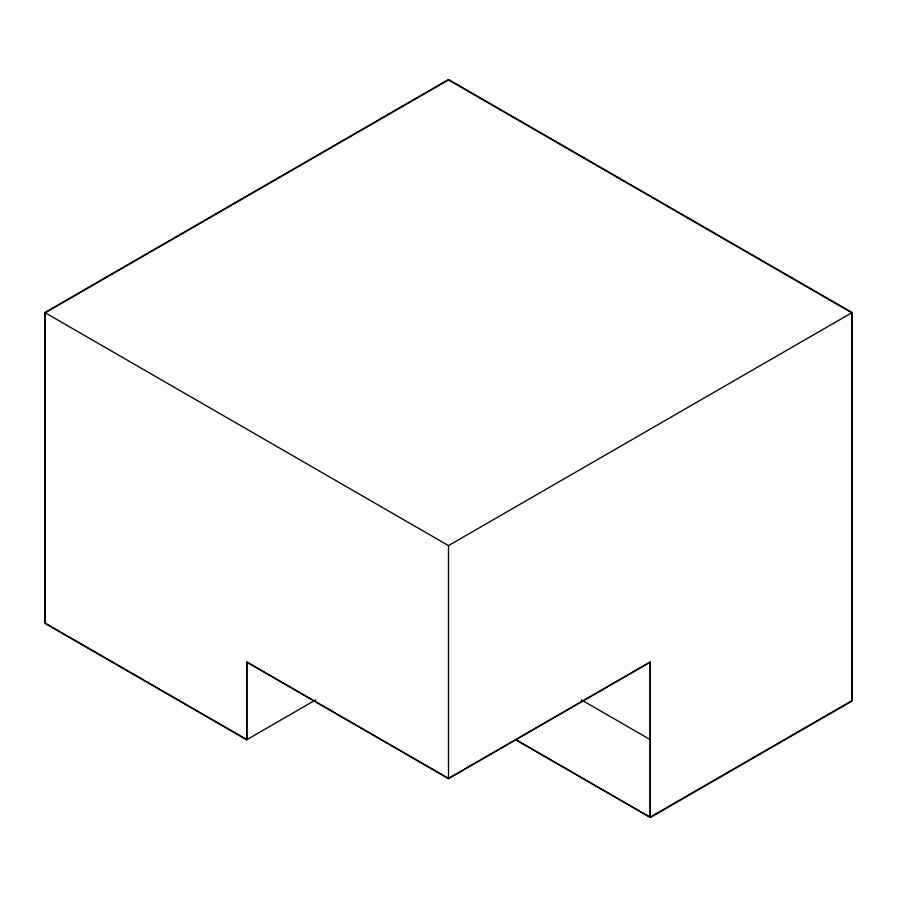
<?xml version="1.0" encoding="UTF-8"?>
<svg xmlns="http://www.w3.org/2000/svg" width="897" height="897" viewBox="0 0 897 897"><rect width="100%" height="100%" fill="white"/><g stroke="black" fill="none" stroke-linecap="round" stroke-linejoin="round"><path stroke-width="1.35" d="M315.699 699.839L246.675 739.812L44.85 623.28L44.85 312.56L448.5 79.508L852.15 312.56L852.15 700.972L650.325 817.492L515.775 739.812M44.85 312.56L448.5 545.6L852.15 312.56M246.675 739.812L246.675 662.121L448.5 778.652L650.325 662.121L650.325 817.492M650.123 817.178L851.746 700.77L851.746 312.75L448.5 79.934L45.254 312.75L45.254 623.168L246.877 739.577L246.877 661.975L448.5 778.372L650.123 661.975L650.123 817.178L515.708 739.577M581.301 699.839L650.123 739.577M448.5 545.555L448.5 778.652"/></g></svg>
